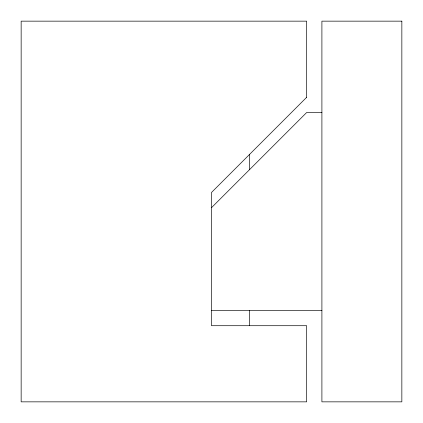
<?xml version="1.0" encoding="UTF-8"?>
<svg xmlns="http://www.w3.org/2000/svg" width="423" height="423" viewBox="0 0 423 423"><rect width="100%" height="100%" fill="white"/><g stroke="black" fill="none" stroke-linecap="round" stroke-linejoin="round"><path stroke-width="0.63" d="M211.5 207.693L306.675 112.518L321.903 112.518M211.5 310.482L321.903 310.482M249.57 154.448L249.57 169.623M249.57 310.482L249.57 325.599M306.675 97.29L211.5 192.465L211.5 325.71L306.675 325.71L306.675 401.85L21.15 401.85L21.15 21.15L306.675 21.15L306.675 97.29M401.85 21.15L321.903 21.15L321.903 401.85L401.85 401.85L401.85 21.15"/></g></svg>
